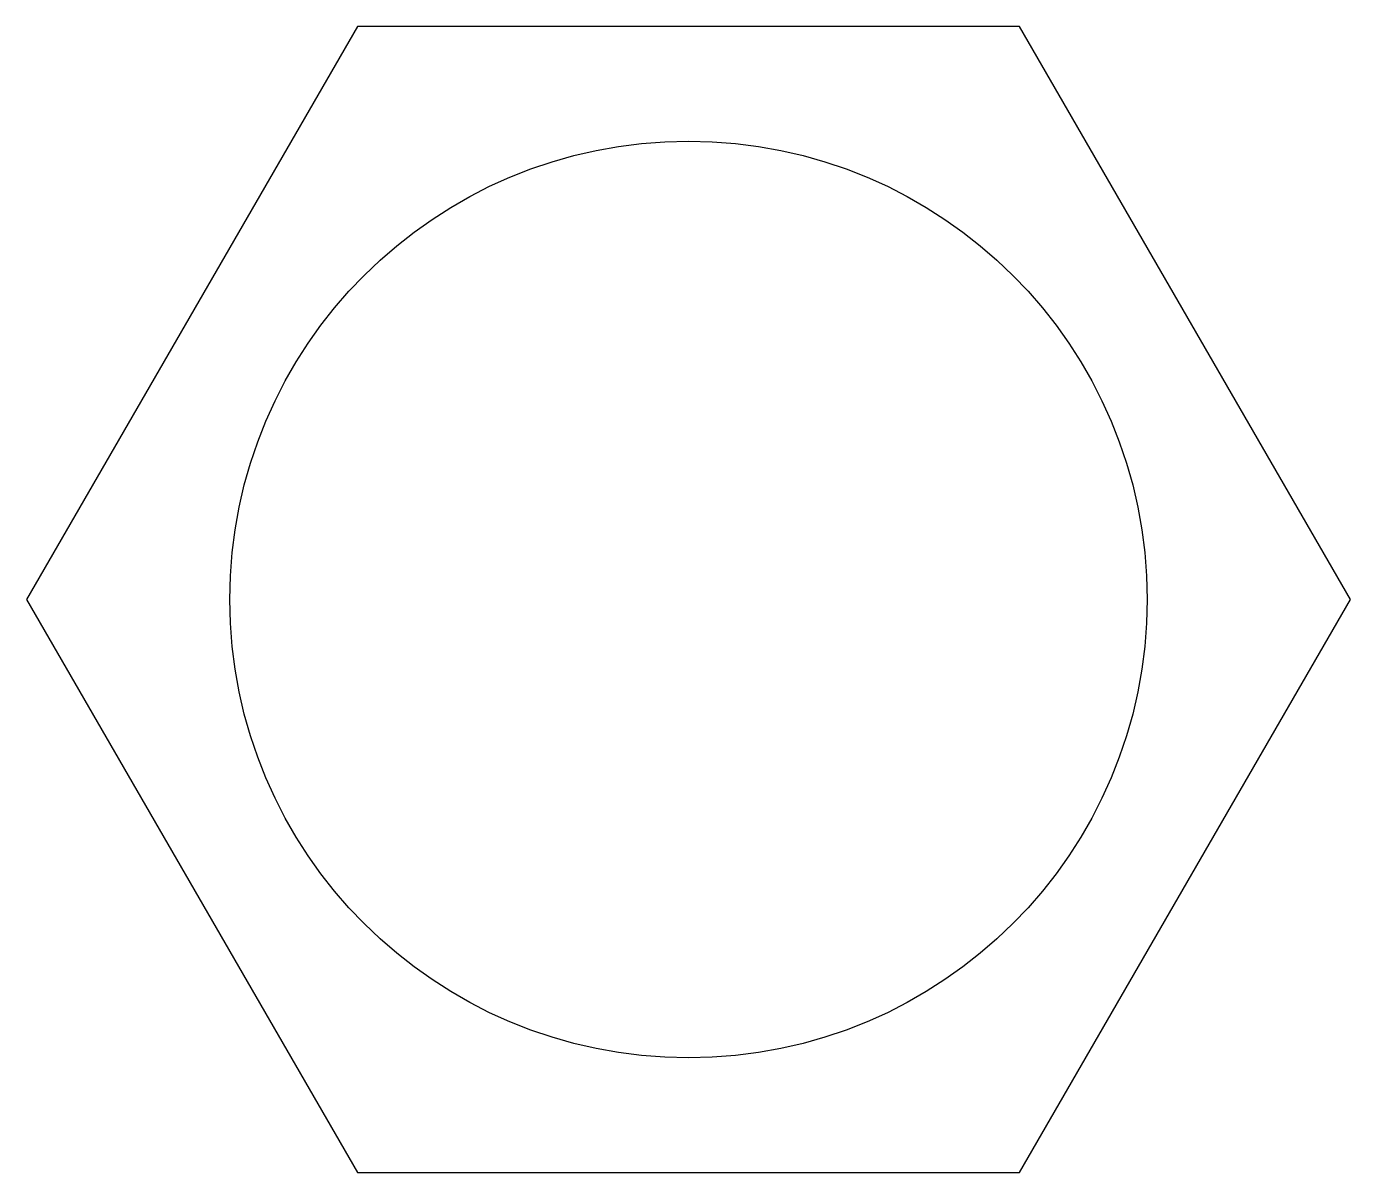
# Model space of a CAD drawing. Header units: millimetres. Extents: x 10.7 to 22.3, y 4 to 14.
import ezdxf

# ---------------------------------------------------------------- set-up
doc = ezdxf.new("R2010")
doc.units = ezdxf.units.MM

msp = doc.modelspace()

# ---------------------------------------------------------------- linework, layer by layer
msp.add_lwpolyline([(22.274, 9), (19.387, 14), (13.613, 14), (10.726, 9), (13.613, 4), (19.387, 4)], close=True)
msp.add_circle((16.5, 9), 4)

doc.saveas('drawing.dxf')
